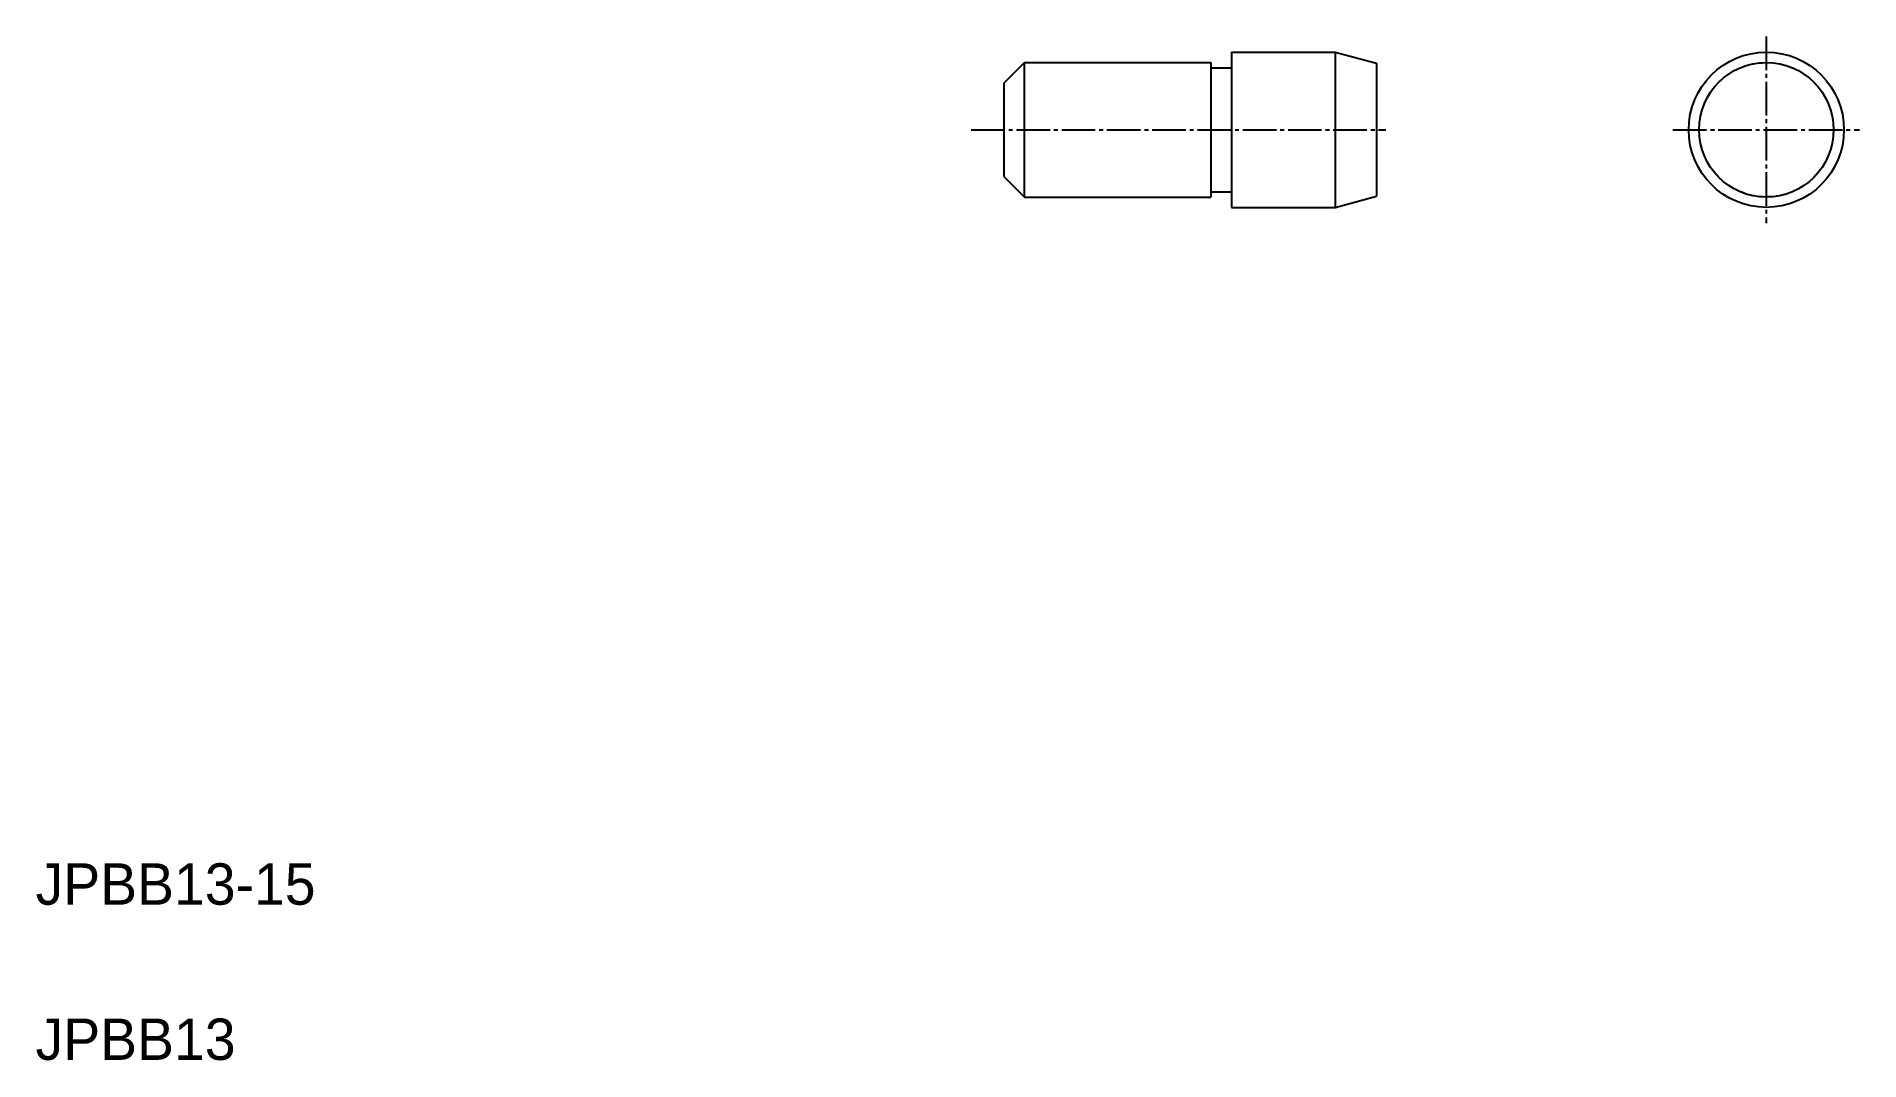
# Model space of a CAD drawing. Extents: x 10 to 186, y 10 to 109.
import ezdxf

# ---------------------------------------------------------------- set-up
doc = ezdxf.new("R2010")
doc.units = 0
doc.header["$LTSCALE"] = 0.25
doc.linetypes.add('CENTER', pattern=[17.5, 13, -1.5, 1.5, -1.5])
doc.linetypes.add('DASHED', pattern=[3.5, 2, -1.5])
doc.layers.get('0').update_dxf_attribs({"linetype": 'CONTINUOUS'})
doc.layers.add('CENTER', color=1, linetype='CENTER')
doc.styles.get("Standard").update_dxf_attribs({"font": 'txt', "height": 3.2})

msp = doc.modelspace()

# ---------------------------------------------------------------- linework, layer by layer
at = {"linetype": 'CONTINUOUS'}
for p, q in [((105.59, 106.39), (103.59, 104.39)), ((105.59, 93.39), (105.59, 106.39)), ((105.59, 106.39), (123.59, 106.39)), ((123.59, 106.39), (123.59, 93.39)), ((125.59, 107.39), (125.59, 92.39)), ((125.59, 107.39), (135.59, 107.39)), ((135.59, 107.39), (135.59, 92.39)), ((135.59, 107.39), (139.59, 106.32)), ((139.59, 106.32), (139.59, 93.47)), ((103.59, 104.39), (103.59, 95.39)), ((103.59, 95.39), (105.59, 93.39)), ((105.59, 93.39), (123.59, 93.39)), ((135.59, 92.39), (139.59, 93.47)), ((125.59, 92.39), (135.59, 92.39))]:
    msp.add_line(p, q, dxfattribs=at)
for p, q in [((123.59, 105.89), (125.59, 105.89)), ((139.59, 103.11), (139.59, 103.11)), ((139.59, 99.89), (139.59, 99.89)), ((123.59, 93.89), (125.59, 93.89))]:
    msp.add_line(p, q)
msp.add_circle((177.27, 99.89), 7.5, dxfattribs=at)
msp.add_circle((177.27, 99.89), 6.5)
at = {"color": 3, "linetype": 'DASHED'}
msp.add_circle((177.27, 99.89), 6.5, dxfattribs=at)
at = {"layer": 'CENTER', "color": 1, "linetype": 'CENTER'}
for p, q in [((177.27, 108.91), (177.27, 90.88)), ((100.42, 99.89), (140.49, 99.89)), ((168.25, 99.89), (186.28, 99.89))]:
    msp.add_line(p, q, dxfattribs=at)

# ---------------------------------------------------------------- texts
for s, p in [('JPBB13-15', (10, 25)), ('JPBB13', (10, 10))]:
    msp.add_text(s, height=4).set_placement(p)

doc.saveas('drawing.dxf')
